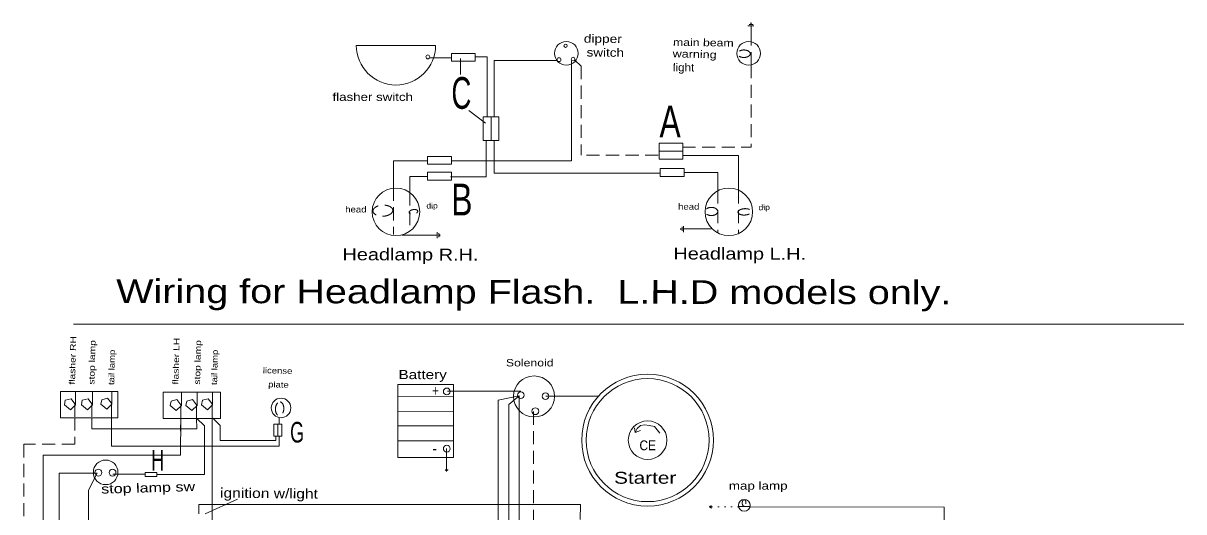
# Model space of a CAD drawing. Extents: x -1007 to 8674, y -5614 to 1435.
# Drawn here: x -1007 to 4850, y -1030 to 1435 of the extents above; entities that cross this region are included whole.
import ezdxf

# ---------------------------------------------------------------- set-up
doc = ezdxf.new("R2010")
doc.units = 0
doc.header["$LTSCALE"] = 22
for name, pattern in [('DOTTED', [1.5, 0.3, -1.2]), ('MEDIUM_DASHED', [4.5, 3, -1.5]), ('SHORT_DASHED', [2.7, 1.5, -1.2])]:
    doc.linetypes.add(name, pattern=pattern)
doc.layers.add('1', color=7, linetype='Continuous', lineweight=13)

msp = doc.modelspace()

# ---------------------------------------------------------------- linework, layer by layer
at = {"layer": '1'}
for p, q in [((2650, 1421), (2680, 1421)), ((2656, 1429), (2676, 1429)), ((2662, 1435), (2670, 1435)), ((2666, 1343), (2666, 1421)), ((673.98, 1323), (1073.98, 1323)), ((1154, 1261), (1046, 1261)), ((1200, 1177), (1200, 1257)), ((1272, 1265), (1334, 1265)), ((1334, 963), (1334, 1265)), ((1684, 1247), (1370, 1247)), ((1370, 963), (1370, 1247)), ((1760, 1247), (1760, 741)), ((1242, 995), (1326, 931)), ((1330, 841), (1330, 659)), ((1370, 843), (1370, 679)), ((1152, 741), (1760, 741)), ((1150, 659), (1330, 659)), ((2326, 381), (2326, 411)), ((906, 365), (1082, 365)), ((1082, 381), (1082, 351)), ((1090, 375), (1090, 355)), ((1096, 369), (1096, 361)), ((2312, 393), (2312, 401)), ((2318, 387), (2318, 407)), ((2464, 397), (2326, 397)), ((-754, -83), (4850, -83)), ((883, -449), (1163, -450)), ((1135, -422), (1504, -422)), ((1496, -446), (1390, -468)), ((1496, -446), (1496, -1108)), ((1630, -447), (1900, -447)), ((882, -523), (1162, -524)), ((-562, -551), (-561.03, -699)), ((-133, -558), (-131.62, -612)), ((-133, -558), (-93, -597)), ((-54, -554), (-54, -1259)), ((285, -589), (285, -555)), ((-93, -597), (-93, -842)), ((882, -596), (1162, -597)), ((2081, -630), (2078, -607)), ((284, -699), (-561.03, -699)), ((284, -650), (284, -699)), ((885, -672), (1165, -673)), ((-907, -745), (-907, -4886)), ((1129, -711), (1129, -818)), ((1137, -818), (1122, -818)), ((-634, -835), (-825, -835)), ((-395, -840), (-554, -840)), ((-335, -842), (-93, -842)), ((1134, -822), (1124, -822)), ((1131, -825), (1127, -825)), ((75, -966), (-89, -1041)), ((2457, -1008), (2457, -1004)), ((2460, -1011), (2460, -1001)), ((2464, -1014), (2464, -999))]:
    msp.add_line(p, q, dxfattribs=at)
at = {"layer": '1', "linetype": 'MEDIUM_DASHED'}
for p, q in [((2666, 1223), (2666, 1343)), ((1776, 1249), (1808, 1219)), ((1808, 1219), (1808, 769)), ((2666, 1223), (2666, 809)), ((1370, 843), (1370, 679)), ((2198, 769), (1808, 769)), ((2320, 809), (2666, 809)), ((862, 605), (862, 369)), ((2498, 591), (2498, 375)), ((2602, 591), (2602, 377)), ((944, 581), (944, 385)), ((1568, -525), (1568, -1262)), ((-1004, -690), (-1007.08, -4494)), ((-395, -840), (-554, -840)), ((2602, -1004.01), (2662, -1004.01))]:
    msp.add_line(p, q, dxfattribs=at)
at = {"layer": '1', "linetype": 'SHORT_DASHED'}
for p, q in [((2208, 679), (1370, 679)), ((1370, 679), (2208, 679))]:
    msp.add_line(p, q, dxfattribs=at)
at = {"layer": '1', "linetype": 'DOTTED'}
msp.add_line((2604, -1006), (2465, -1006), dxfattribs=at)
at = {"layer": '1', "linetype": 'MEDIUM_DASHED'}
for points in [[(1152, 741), (1760, 741), (1760, 1247)], [(1272, 1265), (1334, 1265), (1334, 963)], [(1330, 841), (1330, 659), (1150, 659)], [(-743, -426), (-743, -490), (-769, -516), (-799, -490), (-795, -468), (-765, -460), (-746, -486), (-746, -554)], [(-657, -426), (-657, -490), (-683, -516), (-713, -490), (-709, -468), (-679, -460), (-660, -486), (-660, -554)], [(-559, -423), (-559, -487), (-585, -513), (-615, -487), (-611, -465), (-581, -457), (-562, -483), (-562, -551)], [(-209, -430), (-209, -494), (-235, -520), (-265, -494), (-261, -472), (-231, -464), (-212, -490), (-212, -558)], [(-130, -430), (-130, -494), (-156, -520), (-186, -494), (-182, -472), (-152, -464), (-133, -490), (-133, -558)], [(-51, -426), (-51, -490), (-77, -516), (-107, -490), (-103, -468), (-73, -460), (-54, -486), (-54, -554)], [(-746, -554), (-747, -690), (-1004, -690)], [(-212, -558), (-214, -745), (-907, -745), (-907, -4886), (-153, -4886), (-153, -4818)], [(-660, -554), (-661, -612), (-131.62, -612), (-133, -558)], [(-133, -558), (-93, -597), (-93, -842), (-335, -842)]]:
    msp.add_lwpolyline(points, dxfattribs=at)
at = {"layer": '1'}
for points in [[(1153.98, 1283), (1273.98, 1283), (1273.98, 1243), (1153.98, 1243)], [(1313.98, 843), (1353.98, 843), (1353.98, 963), (1313.98, 963)], [(1353.98, 963), (1393.98, 963), (1393.98, 843), (1353.98, 843)], [(2202, 829), (2322, 829), (2322, 789), (2202, 789)], [(1033.98, 763), (1153.98, 763), (1153.98, 723), (1033.98, 723)], [(2202, 789), (2322, 789), (2322, 749), (2202, 749)], [(1033.98, 683), (1153.98, 683), (1153.98, 643), (1033.98, 643)], [(2208, 701), (2328, 701), (2328, 661), (2208, 661)], [(883, -756), (1165, -756), (1165, -388), (883, -388)], [(-819, -556), (-529, -556), (-529, -424), (-819, -424)], [(-301, -559), (-11, -559), (-11, -427), (-301, -427)], [(258, -649), (258, -589), (278, -589), (278, -649)], [(278, -649), (278, -589), (298, -589), (298, -649)], [(-392, -832), (-332, -832), (-332, -852), (-392, -852)]]:
    msp.add_lwpolyline(points, close=True, dxfattribs=at)
for points in [[(2320, 767), (2602, 767), (2602, 591)], [(1032, 741), (862, 741), (862, 605)], [(1032, 661), (944, 661), (944, 581)], [(2328, 681), (2498, 681), (2498, 591)], [(1390, -468), (1390, -1205), (3573, -1205)], [(1496, -446), (1443, -489), (1443, -1156), (3739, -1156)], [(-212, -558), (-214, -745), (-907, -745)], [(-660, -554), (-661, -612), (-131.62, -612)], [(-54, -554), (-13, -595), (-13, -671), (267, -671), (267, -650)], [(2206, -633), (2179, -600), (2152, -595), (2130, -592), (2108, -595), (2092, -611), (2081, -630), (2108, -621)], [(-825, -835), (-825, -3758), (681, -3758)], [(-634, -835), (-677, -921), (-677, -2424.97)], [(-120, -1041), (-120, -994), (1805, -993), (1803, -1070)], [(3465, -2200), (3643, -2200), (3641, -1007), (2658, -1006)]]:
    msp.add_lwpolyline(points, dxfattribs=at)
for centre, radius in [((1733.98, 1283), 60), ((1730, 1321), 8.25), ((2653.98, 1283), 60), ((1035, 1265), 9.85), ((1697, 1251), 9.85), ((1768, 1254), 9.22), ((873.98, 483), 120), ((2553.98, 483), 120), ((1571, -448.5), 103.44), ((2144, -669), 332.63), ((1130.5, -423), 17.07), ((2144, -669), 310.36), ((294, -506.5), 49.21), ((1504.5, -442), 17.07), ((1628.5, -447), 17.07), ((1577.5, -523), 17.07), ((2144, -669), 97.49), ((1130.5, -712), 17.07), ((-591, -831.5), 62.05), ((-628, -832.93), 17.07), ((-556, -832.93), 17.07), ((2632, -998), 30)]:
    msp.add_circle(centre, radius, dxfattribs=at)
msp.add_arc((873.98, 1323), 200, 180, 0, dxfattribs=at)
at = {"layer": '1', "linetype": 'MEDIUM_DASHED'}
for centre, major_axis, ratio in [((2630, 1281), (32, 0), 0.592157), ((808, 489), (50, 2), 0.559245), ((962, 483), (-22, -4), 0.505737), ((2466, 485), (32, 0), 0.645497), ((2634, 483), (-34, -2), 0.472456), ((287, -511), (2, 35), 0.598397), ((2631, -986.01), (0, -16), 0.592157)]:
    msp.add_ellipse(centre, major_axis=major_axis, ratio=ratio, dxfattribs=at)

# ---------------------------------------------------------------- texts
at = {"layer": '1'}
for s, height, rotation, width, p in [('dipper', 41.23, 359.459, 1.25, (1822, 1337)), ('main beam', 37.04, 359.256, 1.25, (2272, 1321)), ('switch', 42.33, 359.438, 1.2, (1836, 1267)), ('warning', 37.96, 358.493, 1.25, (2270, 1263)), ('light', 39.69, 359.236, 1.1, (2272, 1193)), ('dip', 28.14, 1.79, 1.15, (1028, 499)), ('dip', 28.14, 1.79, 1.15, (2704, 491)), ('Headlamp R.H.', 60.07, 359.832, 1.25, (604, 239)), ('Headlamp L.H.', 60.07, 359.832, 1.25, (2274, 243)), ('Wiring for Headlamp Flash.  L.H.D models only.', 119.4, 359.917, 1.25, (-538, 23)), ('flasher RH', 29.79, 88.458, 1.3, (-746, -389)), ('stop lamp', 29.79, 88.458, 1.3, (-648, -389)), ('flasher LH', 29.79, 88.458, 1.3, (-224, -389)), ('stop lamp', 29.79, 88.458, 1.3, (-115, -389)), ('tail lamp', 29.79, 88.458, 1.2, (-548, -391)), ('tail lamp', 29.79, 88.458, 1.2, (-29, -391)), ('license', 29.79, 358.458, 1.2, (202, -331)), ('plate', 29.79, 358.458, 1.2, (229, -402)), ('stop lamp sw', 46.74, 1.591, 1.3, (-613, -939)), ('ignition w/light', 49.02, 359.386, 1.2, (-14, -959))]:
    msp.add_text(s, height=height, rotation=rotation, dxfattribs=dict(at, width=width)).set_placement(p)
for s, height, width, p in [('C', 160.1, 0.65, (1153.98, 1003)), ('flasher switch', 40.08, 1.25, (553.98, 1043)), ('A', 160.1, 0.75, (2203.98, 859)), ('B', 160.1, 0.75, (1152.98, 465)), ('head', 31.39, 1.15, (618, 480)), ('head', 31.39, 1.15, (2298, 494)), ('Solenoid', 36.95, 1.25, (1429, -297)), ('Battery', 46.02, 1.25, (887, -361)), ('+', 55.08, 0.8, (1057, -447)), ('G', 104, 0.65, (340, -681)), ('CE', 49.7, 0.9, (2103, -720)), ('H', 104, 0.65, (-361, -823)), ('Starter', 60.14, 1.3, (1975, -889)), ('map lamp', 40.4, 1.25, (2554, -919))]:
    msp.add_text(s, height=height, dxfattribs=dict(at, width=width)).set_placement(p)
msp.add_text('-', height=55.08, dxfattribs=at).set_placement((1057, -738))

doc.saveas('drawing.dxf')
